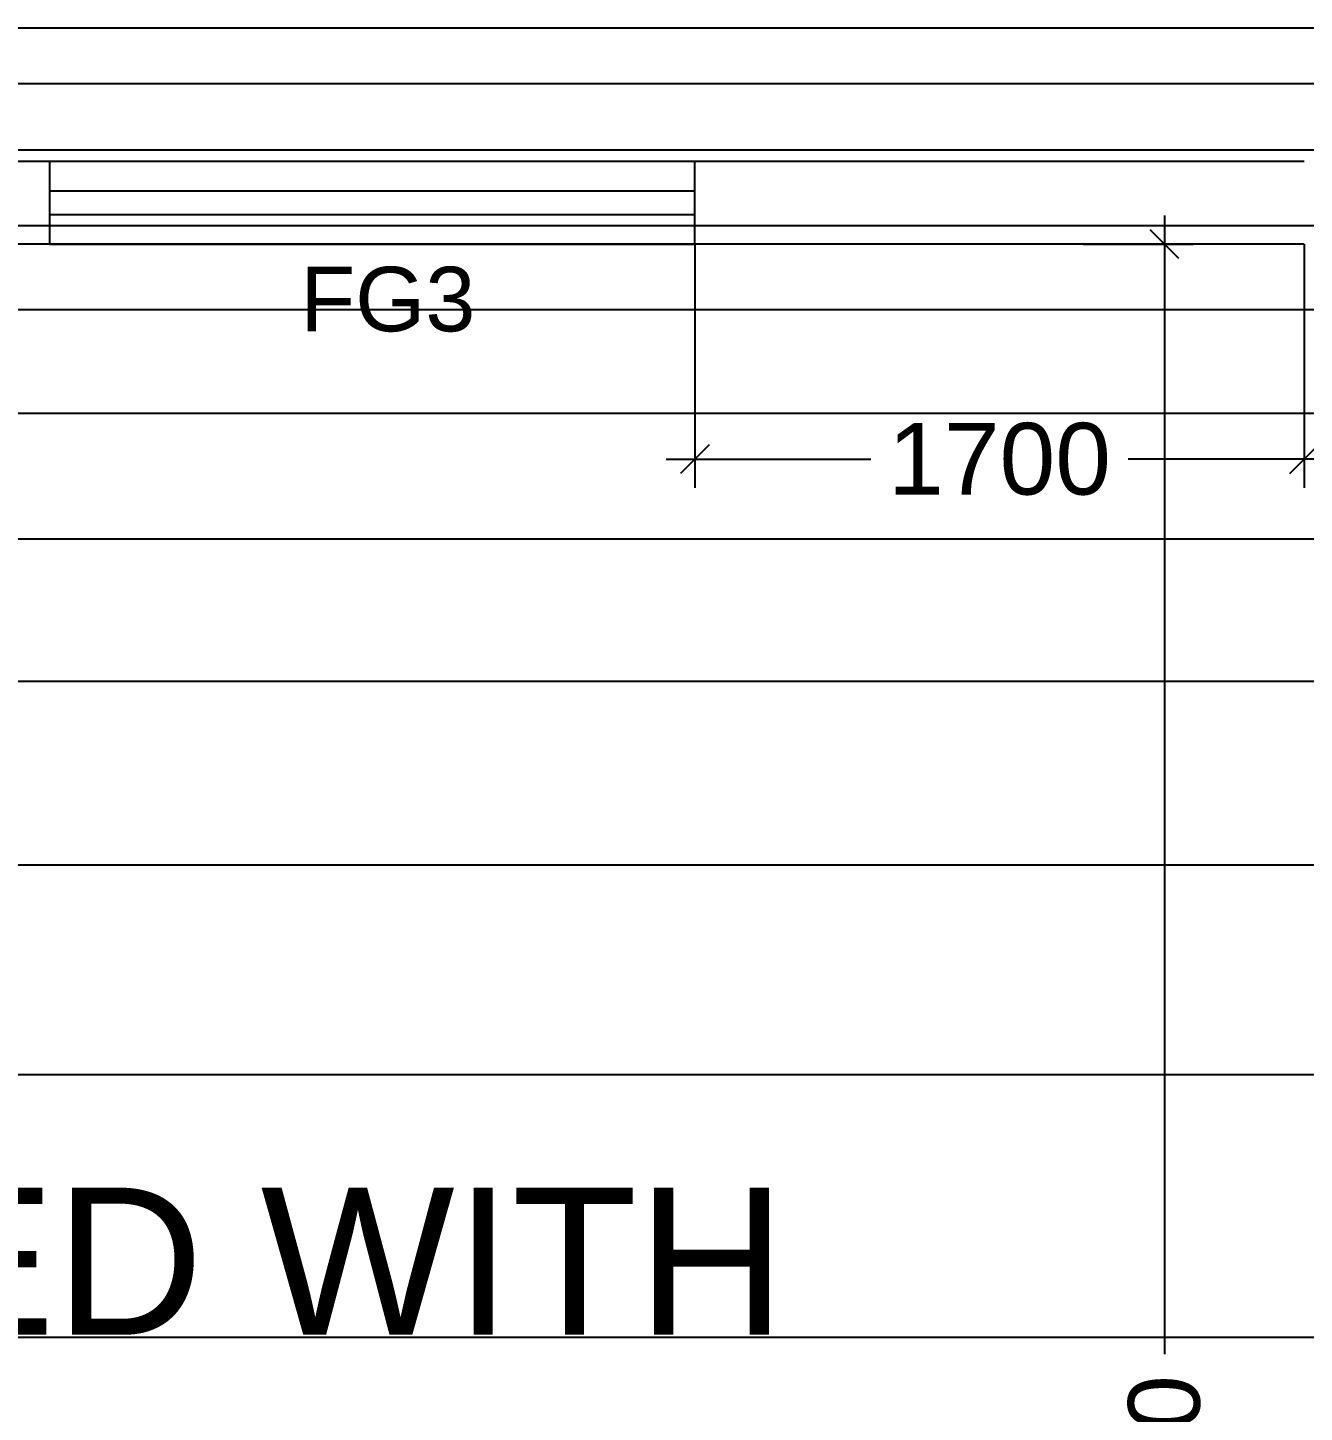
# Model space of a CAD drawing. Extents: x 7897917 to 8423973, y -6487334 to -6173396.
# Drawn here: x 8243533 to 8247094, y -6443098 to -6439237 of the extents above; entities that cross this region are included whole.
import ezdxf
from ezdxf.enums import TextEntityAlignment as Align

# ---------------------------------------------------------------- set-up
doc = ezdxf.new("R2010")
doc.units = 0
doc.header["$LTSCALE"] = 600
doc.header["$MEASUREMENT"] = 0
doc.header["$PDMODE"] = 35
doc.layers.get('0').update_dxf_attribs({"linetype": 'CONTINUOUS'})
doc.layers.get('Defpoints').update_dxf_attribs({"linetype": 'CONTINUOUS'})
for name, color, linetype in [('joinery', 7, 'CONTINUOUS'), ('L1', 2, 'CONTINUOUS'), ('LINE', 8, 'CONTINUOUS'), ('S-Col-Hatch', 30, 'CONTINUOUS'), ('Walls', 7, 'CONTINUOUS'), ('WIN', 151, 'CONTINUOUS'), ('Working Dim', 5, 'CONTINUOUS')]:
    doc.layers.add(name, color=color, linetype=linetype)
doc.styles.add('ari', font='arial.ttf')
doc.styles.add('ARIAL', font='arial.ttf')
doc.dimstyles.new('int. dim', dxfattribs={"dimtxt": 450, "dimasz": 80, "dimexe": 80, "dimexo": 0, "dimgap": 70, "dimtad": 0, "dimdec": 0, "dimzin": 12, "dimdsep": 46, "dimtxsty": 'ari', "dimblk": 'OBLIQUE', "dimcen": 2, "dimdle": 80, "dimclrd": 256, "dimclre": 256, "dimclrt": 6, "dimadec": 0, "dimazin": 0, "dimtfac": 1, "dimtdec": 0, "dimtix": 1, "dimtmove": 2, "dimatfit": 3, "dimfxl": 1, "dimtolj": 1, "dimtzin": 0, "dimlwd": -1, "dimlwe": -1, "dimarcsym": 0})

# ---------------------------------------------------------------- blocks, each defined once
blk = doc.blocks.new('A$C2D12074D')
at = {"layer": 'S-Col-Hatch', "color": 8, "linetype": 'Continuous'}
for p, q in [((-18048.1, -226.6, -17.3), (0, -226.6, -17.3)), ((-18048.1, -381.8, -17.3), (0, -381.8, -17.3)), ((-18048.1, -567.3, -17.3), (0, -567.3, -17.3)), ((-18048.1, -778.6, -17.3), (0, -778.6, -17.3)), ((-18048.1, -1012.3, -17.3), (0, -1012.3, -17.3)), ((-18048.1, -1301.6, -17.3), (0, -1301.6, -17.3)), ((-18048.1, -1651.6, -17.3), (0, -1651.6, -17.3)), ((-18048.1, -2049, -17.3), (0, -2049, -17.3)), ((-18048.1, -2561.3, -17.3), (0, -2561.3, -17.3)), ((-18048.1, -3145.4, -17.3), (0, -3145.4, -17.3)), ((0, -3878.8, -17.3), (-18048.1, -3878.8, -17.3))]:
    blk.add_line(p, q, dxfattribs=at)
at = {"layer": 'S-Col-Hatch', "color": 7, "linetype": 'Continuous', "style": 'ARIAL'}
blk.add_text('COVERED WITH', height=410.4, dxfattribs=at).set_placement((-9019.5, -3871.5, -18), align=Align.CENTER)
blk = doc.blocks.new('_Oblique')
at = {"color": 0, "linetype": 'ByBlock', "lineweight": -2}
blk.add_line((-0.5, -0.5), (0.5, 0.5), dxfattribs=at)
blk = doc.blocks.new('*D2664')
at = {"layer": 'Defpoints', "color": 0, "transparency": 16777216}
for p in [(8245394.2, -6439840, 2.9), (8247094.2, -6439840, 2.9), (8245394.2, -6440440)]:
    blk.add_point(p, dxfattribs=at)
at = {"layer": 'Working Dim', "transparency": 16777216}
for p, q in [((8245394.2, -6439840), (8245394.2, -6440520)), ((8247094.2, -6439840), (8247094.2, -6440520)), ((8245314.2, -6440440), (8245885.3, -6440440)), ((8247174.2, -6440440), (8246603.1, -6440440))]:
    blk.add_line(p, q, dxfattribs=at)
at = {"layer": 'Working Dim', "transparency": 16777216, "xscale": 80, "yscale": 80, "zscale": 80, "rotation": 180}
blk.add_blockref('_Oblique', (8245394.2, -6440440), dxfattribs=at)
at = {"layer": 'Working Dim', "transparency": 16777216, "xscale": 80, "yscale": 80, "zscale": 80}
blk.add_blockref('_Oblique', (8247094.2, -6440440), dxfattribs=at)
at = {"layer": 'Working Dim', "color": 6, "transparency": 16777216, "insert": (8246244.2, -6440440), "char_height": 200, "attachment_point": 5, "style": 'ari'}
blk.add_mtext('\\A1;1700', dxfattribs=at)
blk = doc.blocks.new('*D2740')
at = {"layer": 'Defpoints', "color": 0, "transparency": 16777216}
for p in [(8246477.4, -6439840, 2.9), (8246704.1, -6439840), (8246477.4, -6446770, 2.9)]:
    blk.add_point(p, dxfattribs=at)
at = {"layer": 'L1', "transparency": 16777216}
for p, q in [((8246704.1, -6439760), (8246704.1, -6442936.1)), ((8246477.4, -6439840), (8246784.1, -6439840)), ((8246704.1, -6446850), (8246704.1, -6443673.8)), ((8246477.4, -6446770), (8246784.1, -6446770))]:
    blk.add_line(p, q, dxfattribs=at)
at = {"layer": 'L1', "transparency": 16777216, "xscale": 80, "yscale": 80, "zscale": 80}
for p, rotation in [((8246704.1, -6439840), 90), ((8246704.1, -6446770), 270)]:
    blk.add_blockref('_Oblique', p, dxfattribs=dict(at, rotation=rotation))
at = {"layer": 'L1', "color": 6, "transparency": 16777216, "insert": (8246704.1, -6443305), "char_height": 200, "attachment_point": 5, "rotation": 90, "style": 'ari'}
blk.add_mtext('\\A1;6930', dxfattribs=at)

msp = doc.modelspace()

# ---------------------------------------------------------------- linework, layer by layer
at = {"layer": 'Walls', "color": 1}
for p, q in [((8247094.209, -6439610.005, 2.894), (8241750.209, -6439610.005, 2.894)), ((8247094.209, -6439839.991, 2.894), (8241750.391, -6439839.991, 2.894)), ((8247094.209, -6439840.005, 2.894), (8241750.391, -6439840.005, 2.894))]:
    msp.add_line(p, q, dxfattribs=at)
at = {"layer": 'WIN', "linetype": 'Continuous', "elevation": 2.894}
for points in [[(8243594.209, -6439840.005), (8245394.209, -6439840.005), (8245394.209, -6439610.005), (8243594.209, -6439610.005)], [(8243594.209, -6439757.222), (8245394.209, -6439757.222), (8245394.209, -6439692.789), (8243594.209, -6439692.789)]]:
    msp.add_lwpolyline(points, close=True, dxfattribs=at)

# ---------------------------------------------------------------- block references
at = {"layer": 'LINE'}
msp.add_blockref('A$C2D12074D', (8252437.848, -6439010.005, 2.894), dxfattribs=at)

# ---------------------------------------------------------------- texts
at = {"layer": 'joinery', "style": 'ari'}
msp.add_text('FG3', height=180, dxfattribs=at).set_placement((8244537.666, -6440083.392, 2.894), align=Align.CENTER)

# ---------------------------------------------------------------- dimensions: what is measured, and where the dimension line sits
at = {"layer": 'L1', "color": 7}
dim = msp.add_linear_dim(base=(8246704.111, -6439840.005), p1=(8246477.398, -6446769.962, 2.894), p2=(8246477.398, -6439840.005, 2.894), angle=90, dimstyle='int. dim', override={"dimtxt": 200, "dimarcsym": 1}, dxfattribs=at)
dim.commit()
dim.dimension.update_dxf_attribs({"geometry": '*D2740', "text_midpoint": (8246704.111, -6443304.983)})
at = {"layer": 'Working Dim', "color": 7}
dim = msp.add_linear_dim(base=(8245394.209, -6440439.97), p1=(8247094.209, -6439840.005, 2.894), p2=(8245394.209, -6439840.005, 2.894), dimstyle='int. dim', override={"dimtxt": 200, "dimarcsym": 1}, dxfattribs=at)
dim.commit()
dim.dimension.update_dxf_attribs({"geometry": '*D2664', "text_midpoint": (8246244.209, -6440439.97)})

doc.saveas('drawing.dxf')
